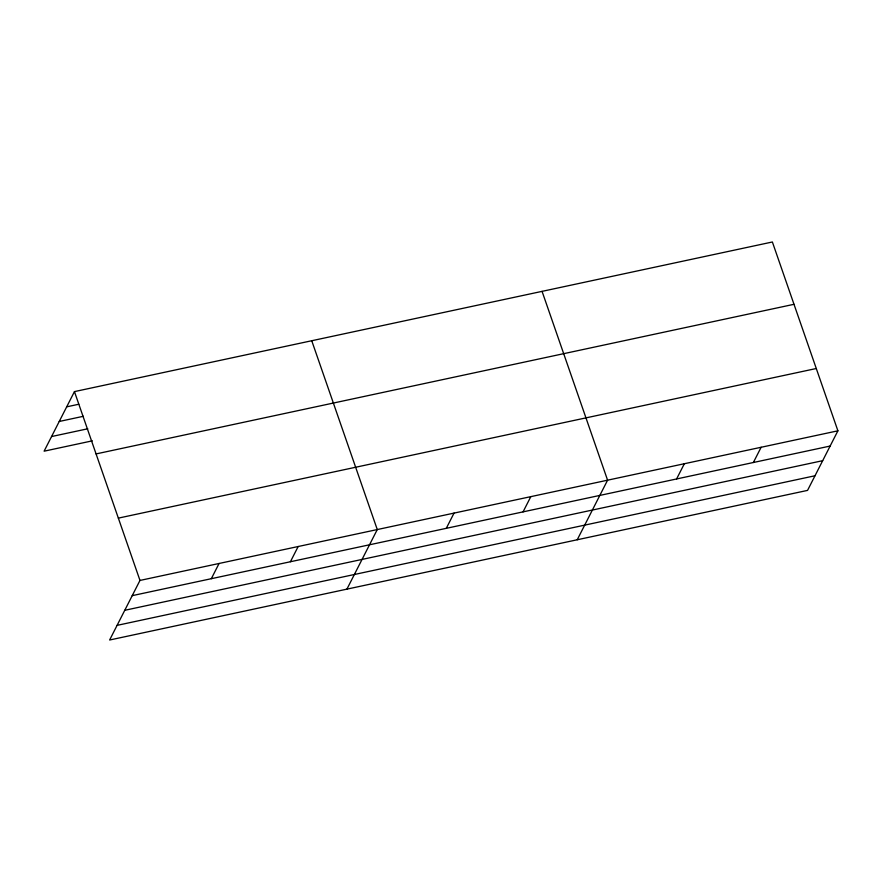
<?xml version="1.0" encoding="UTF-8"?>
<svg xmlns="http://www.w3.org/2000/svg" width="882" height="882" viewBox="0 0 882 882"><rect width="100%" height="100%" fill="white"/><g stroke="black" fill="none" stroke-linecap="round" stroke-linejoin="round"><path stroke-width="1.32" d="M74.452 391.608L139.973 580.433L109.622 640.012L807.548 490.392L837.9 430.813L772.378 241.988L74.452 391.608L44.1 451.187L92.367 440.835M211.316 578.702L219.078 563.477M290.41 561.746L298.171 546.52M346.913 589.132L377.276 529.564L311.743 340.739M446.281 528.34L454.043 513.103M523.059 511.88L530.81 496.654M577.236 539.762L607.588 480.194L542.066 291.369M676.593 478.959L684.355 463.734M753.371 462.499L761.133 447.273M66.69 406.834L78.763 404.254M59.237 421.475L83.371 416.293M51.553 436.546L87.759 428.784M96.072 453.921L793.998 304.301M118.353 518.12L816.28 368.511M139.973 580.433L837.9 430.813M132.212 595.659L830.138 446.049M124.759 610.3L822.686 460.68M117.074 625.371L815.001 475.762"/></g></svg>
